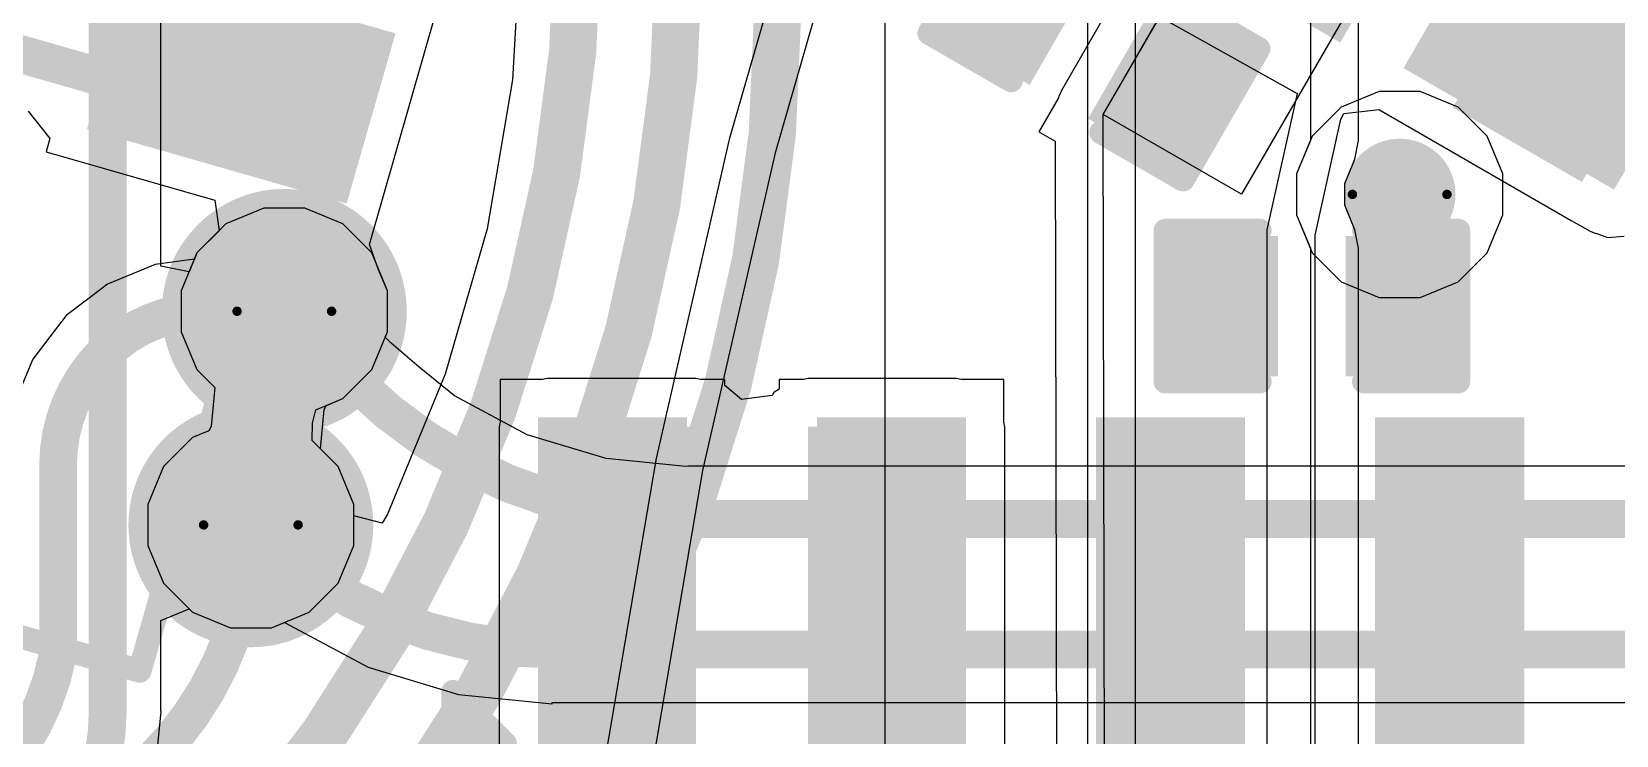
# Model space of a CAD drawing. Header units: inches. Extents: x -30 to 282, y -86 to 78.
# Drawn here: x -24.27 to -15.75, y -40.56 to -36.77 of the extents above; entities that cross this region are included whole.
import ezdxf

# ---------------------------------------------------------------- set-up
doc = ezdxf.new("R2010")
doc.units = ezdxf.units.IN
for name, color, linetype in [('Board Outline', 216, 'Continuous'), ('Bottom Layer', 5, 'Continuous'), ('Bottom Overlay', 54, 'Continuous'), ('Bottom Paste', 16, 'Continuous'), ('Bottom Solder', 6, 'Continuous'), ('Drill Drawing', 1, 'Continuous'), ('GND 01', 76, 'Continuous'), ('GND 02', 16, 'Continuous'), ('PWR', 156, 'Continuous'), ('SIG 01', 90, 'Continuous'), ('Top Layer', 1, 'Continuous'), ('Top Overlay', 2, 'Continuous'), ('Top Paste', 8, 'Continuous'), ('Top Solder', 216, 'Continuous'), ('Via Holes', 16, 'Continuous')]:
    doc.layers.add(name, color=color, linetype=linetype)

# ---------------------------------------------------------------- blocks, each defined once
blk = doc.blocks.new('C___0402_B_14')
at = {"layer": 'Bottom Layer'}
for points in [[(-0.2412999999999987, 0.3174999999999991), (-0.2413000000000013, -0.3175000000000009), (-0.6985000000000011, -0.3174999999999991), (-0.6984999999999988, 0.3175000000000009)], [(0.6985000000000011, 0.3174999999999991), (0.6984999999999988, -0.3175000000000009), (0.2412999999999987, -0.3174999999999991), (0.2413000000000013, 0.3175000000000009)]]:
    blk.add_hatch(color=5, dxfattribs=at).paths.add_polyline_path(points)
at = {"layer": 'Bottom Paste'}
for points in [[(-0.2412999999999987, 0.3174999999999991), (-0.2413000000000013, -0.3175000000000009), (-0.6985000000000011, -0.3174999999999991), (-0.6984999999999988, 0.3175000000000009)], [(0.6985000000000011, 0.3174999999999991), (0.6984999999999988, -0.3175000000000009), (0.2412999999999987, -0.3174999999999991), (0.2413000000000013, 0.3175000000000009)]]:
    blk.add_hatch(color=16, dxfattribs=at).paths.add_polyline_path(points)
at = {"layer": 'Bottom Solder'}
for points in [[(-0.1813001199999985, 0.3774998799999988), (-0.1813001200000015, -0.3774998800000011), (-0.7584998800000015, -0.3774998799999988), (-0.7584998799999985, 0.3774998800000011)], [(0.7584998800000015, 0.3774998799999988), (0.7584998799999985, -0.3774998800000011), (0.1813001199999985, -0.3774998799999988), (0.1813001200000015, 0.3774998800000011)]]:
    blk.add_hatch(color=6, dxfattribs=at).paths.add_polyline_path(points)
at = {"layer": 'Bottom Overlay', "const_width": 0.127}
for points in [[(-0.2794, 0.4064), (-0.7874, 0.40640254)], [(-0.7874, 0.40640254), (-0.7874, -0.40639492)], [(0.7874, 0.40639492), (0.2794, 0.40639492)], [(0.7874, 0.40639492), (0.7874, -0.40640254)], [(-0.2794, -0.40639492), (-0.7874, -0.40639492)], [(0.7874, -0.40640254), (0.2794, -0.4064)]]:
    blk.add_lwpolyline(points, dxfattribs=at)
at = {"layer": 'Bottom Overlay', "const_width": 0.0635}
for points in [[(-0.8191499999999999, 0.40640254, 1), (-0.7556499999999999, 0.40640254, 1)], [(-0.8191499999999999, 0.40640254, 1), (-0.7556499999999999, 0.40640254, 1)], [(-0.31115, 0.4064, 1), (-0.24765, 0.4064, 1)], [(0.24765, 0.40639492, 1), (0.31115, 0.40639492, 1)], [(0.7556499999999999, 0.40639492, 1), (0.8191499999999999, 0.40639492, 1)], [(0.7556499999999999, 0.40639492, 1), (0.8191499999999999, 0.40639492, 1)], [(-0.8191499999999999, -0.40639492, 1), (-0.7556499999999999, -0.40639492, 1)], [(-0.8191499999999999, -0.40639492, 1), (-0.7556499999999999, -0.40639492, 1)], [(-0.31115, -0.40639492, 1), (-0.24765, -0.40639492, 1)], [(0.24765, -0.4064, 1), (0.31115, -0.4064, 1)], [(0.7556499999999999, -0.40640254, 1), (0.8191499999999999, -0.40640254, 1)], [(0.7556499999999999, -0.40640254, 1), (0.8191499999999999, -0.40640254, 1)]]:
    blk.add_lwpolyline(points, format="xyb", close=True, dxfattribs=at)
blk = doc.blocks.new('C___0402_B_15')
at = {"layer": 'Bottom Layer'}
for points in [[(-0.24129746, 0.31749746), (-0.24129746, -0.31750254), (-0.69849746, -0.31750254), (-0.69849746, 0.31749746)], [(0.69849746, 0.31750254), (0.69849746, -0.31749746), (0.24129746, -0.31749746), (0.24129746, 0.31750254)]]:
    blk.add_hatch(color=5, dxfattribs=at).paths.add_polyline_path(points)
at = {"layer": 'Bottom Paste'}
for points in [[(-0.24129746, 0.31749746), (-0.24129746, -0.31750254), (-0.69849746, -0.31750254), (-0.69849746, 0.31749746)], [(0.69849746, 0.31750254), (0.69849746, -0.31749746), (0.24129746, -0.31749746), (0.24129746, 0.31750254)]]:
    blk.add_hatch(color=16, dxfattribs=at).paths.add_polyline_path(points)
at = {"layer": 'Bottom Solder'}
for points in [[(-0.18129758, 0.37749734), (-0.18129758, -0.37750242), (-0.7584973399999999, -0.37750242), (-0.7584973399999999, 0.37749734)], [(0.7584973399999999, 0.37750242), (0.7584973399999999, -0.37749734), (0.18129758, -0.37749734), (0.18129758, 0.37750242)]]:
    blk.add_hatch(color=6, dxfattribs=at).paths.add_polyline_path(points)
at = {"layer": 'Bottom Overlay', "const_width": 0.127}
for points in [[(-0.7874, 0.4064), (-0.27939746, 0.40639746)], [(-0.7874, -0.4064), (-0.7874, 0.4064)], [(0.2794, 0.4064), (0.7874, 0.4064)], [(0.7874, -0.4064), (0.7874, 0.4064)], [(-0.7874, -0.4064), (-0.2794, -0.4064)], [(0.27939746, -0.40639746), (0.7874, -0.4064)]]:
    blk.add_lwpolyline(points, dxfattribs=at)
at = {"layer": 'Bottom Overlay', "const_width": 0.0635}
for points in [[(-0.8191499999999999, 0.4064, 1), (-0.7556499999999999, 0.4064, 1)], [(-0.8191499999999999, 0.4064, 1), (-0.7556499999999999, 0.4064, 1)], [(-0.31114746, 0.40639746, 1), (-0.24764746, 0.40639746, 1)], [(0.24765, 0.4064, 1), (0.31115, 0.4064, 1)], [(0.7556499999999999, 0.4064, 1), (0.8191499999999999, 0.4064, 1)], [(0.7556499999999999, 0.4064, 1), (0.8191499999999999, 0.4064, 1)], [(-0.8191499999999999, -0.4064, 1), (-0.7556499999999999, -0.4064, 1)], [(-0.8191499999999999, -0.4064, 1), (-0.7556499999999999, -0.4064, 1)], [(-0.31115, -0.4064, 1), (-0.24765, -0.4064, 1)], [(0.24764746, -0.40639746, 1), (0.31114746, -0.40639746, 1)], [(0.7556499999999999, -0.4064, 1), (0.8191499999999999, -0.4064, 1)], [(0.7556499999999999, -0.4064, 1), (0.8191499999999999, -0.4064, 1)]]:
    blk.add_lwpolyline(points, format="xyb", close=True, dxfattribs=at)
blk = doc.blocks.new('B6B_ZR_SM4_TF_LF__SN__B_32')
at = {"layer": 'Bottom Layer'}
for points in [[(-4.100055299999999, 3.274948999999999), (-3.400056699999999, 3.274948999999999), (-3.400056699999999, -0.725043), (-4.100055299999999, -0.725043)], [(-2.5999313, 3.274948999999999), (-1.8999327, 3.274948999999999), (-1.8999327, -0.725043), (-2.5999313, -0.725043)], [(-1.1000613, 3.274948999999999), (-0.4000627, 3.274948999999999), (-0.4000627, -0.725043), (-1.1000613, -0.725043)], [(0.4000627, 3.274948999999999), (1.1000613, 3.274948999999999), (1.1000613, -0.725043), (0.4000627, -0.725043)]]:
    blk.add_hatch(color=5, dxfattribs=at).paths.add_polyline_path(points)
at = {"layer": 'Bottom Overlay'}
blk.add_hatch(color=54, dxfattribs=at).paths.add_polyline_path([(-4.59358492, 1.7095724), (-4.59358492, 1.4174724), (-4.40308492, 1.4174724), (-4.40308492, 1.7095724)])
at = {"layer": 'Bottom Paste'}
for points in [[(-4.100055299999999, 3.274948999999999), (-3.400056699999999, 3.274948999999999), (-3.400056699999999, -0.725043), (-4.100055299999999, -0.725043)], [(-2.5999313, 3.274948999999999), (-1.8999327, 3.274948999999999), (-1.8999327, -0.725043), (-2.5999313, -0.725043)], [(-1.1000613, 3.274948999999999), (-0.4000627, 3.274948999999999), (-0.4000627, -0.725043), (-1.1000613, -0.725043)], [(0.4000627, 3.274948999999999), (1.1000613, 3.274948999999999), (1.1000613, -0.725043), (0.4000627, -0.725043)]]:
    blk.add_hatch(color=16, dxfattribs=at).paths.add_polyline_path(points)
at = {"layer": 'Bottom Solder'}
for points in [[(-4.1508553, 3.325749), (-3.3492567, 3.325749), (-3.3492567, -0.775843), (-4.1508553, -0.775843)], [(-2.6507313, 3.325749), (-1.8491327, 3.325749), (-1.8491327, -0.775843), (-2.6507313, -0.775843)], [(-1.1508613, 3.325749), (-0.3492627, 3.325749), (-0.3492627, -0.775843), (-1.1508613, -0.775843)], [(0.3492627, 3.325749), (1.1508613, 3.325749), (1.1508613, -0.775843), (0.3492627, -0.775843)]]:
    blk.add_hatch(color=6, dxfattribs=at).paths.add_polyline_path(points)
at = {"layer": 'Bottom Overlay', "const_width": 0.127}
for points in [[(-4.60629, 1.290447), (-4.60629, 1.849247)], [(-4.60629, 1.849247), (-4.32689, 1.569847)], [(-4.60629, 1.290447), (-4.32689, 1.569847)]]:
    blk.add_lwpolyline(points, dxfattribs=at)
at = {"layer": 'Bottom Overlay', "const_width": 0.0635}
for points in [[(-4.63804, 1.849247, 1), (-4.57454, 1.849247, 1)], [(-4.63804, 1.849247, 1), (-4.57454, 1.849247, 1)], [(-4.358639999999999, 1.569847, 1), (-4.29514, 1.569847, 1)], [(-4.358639999999999, 1.569847, 1), (-4.29514, 1.569847, 1)]]:
    blk.add_lwpolyline(points, format="xyb", close=True, dxfattribs=at)
blk = doc.blocks.new('B6B_ZR_SM4_TF_LF__SN__B_35')
at = {"layer": 'Bottom Layer'}
blk.add_hatch(color=5, dxfattribs=at).paths.add_polyline_path([(-2.5999313, 3.274948999999999), (-1.8999327, 3.274948999999999), (-1.8999327, -0.725043), (-2.5999313, -0.725043)])
at = {"layer": 'Bottom Paste'}
blk.add_hatch(color=16, dxfattribs=at).paths.add_polyline_path([(-2.5999313, 3.274948999999999), (-1.8999327, 3.274948999999999), (-1.8999327, -0.725043), (-2.5999313, -0.725043)])
at = {"layer": 'Bottom Solder'}
for points in [[(-2.6507313, 3.325749), (-1.8491327, 3.325749), (-1.8491327, -0.775843), (-2.6507313, -0.775843)], [(-1.1508613, 3.325749), (-0.3492627, 3.325749), (-0.3492627, -0.775843), (-1.1508613, -0.775843)]]:
    blk.add_hatch(color=6, dxfattribs=at).paths.add_polyline_path(points)
blk = doc.blocks.new('0533980367_109')
at = {"layer": 'Top Layer'}
for points in [[(-4.84999284, 2.87499298), (-2.74999196, 2.87499298), (-2.74999196, -0.1250061), (-4.84999284, -0.1250061)], [(2.7499945, 2.87499552), (4.849995379999999, 2.87499552), (4.849995379999999, -0.12500356), (2.7499945, -0.12500356)], [(-1.64999797, -0.7250010899999999), (-0.8499970299999999, -0.7250010899999999), (-0.8499970299999999, -2.02500103), (-1.64999797, -2.02500103)], [(-0.4000004699999999, -0.7250010899999999), (0.4000004699999999, -0.7250010899999999), (0.4000004699999999, -2.02500103), (-0.4000004699999999, -2.02500103)], [(0.84999957, -0.7249985499999999), (1.65000051, -0.7249985499999999), (1.65000051, -2.02499849), (0.84999957, -2.02499849)]]:
    blk.add_hatch(color=1, dxfattribs=at).paths.add_polyline_path(points)
at = {"layer": 'Top Paste'}
for points in [[(-4.84999284, 2.87499298), (-2.74999196, 2.87499298), (-2.74999196, -0.1250061), (-4.84999284, -0.1250061)], [(2.7499945, 2.87499552), (4.849995379999999, 2.87499552), (4.849995379999999, -0.12500356), (2.7499945, -0.12500356)], [(-1.64999797, -0.7250010899999999), (-0.8499970299999999, -0.7250010899999999), (-0.8499970299999999, -2.02500103), (-1.64999797, -2.02500103)], [(-0.4000004699999999, -0.7250010899999999), (0.4000004699999999, -0.7250010899999999), (0.4000004699999999, -2.02500103), (-0.4000004699999999, -2.02500103)], [(0.84999957, -0.7249985499999999), (1.65000051, -0.7249985499999999), (1.65000051, -2.02499849), (0.84999957, -2.02499849)]]:
    blk.add_hatch(color=8, dxfattribs=at).paths.add_polyline_path(points)
at = {"layer": 'Top Solder'}
for points in [[(-4.92619284, 2.95119298), (-2.67379196, 2.95119298), (-2.67379196, -0.2012061), (-4.92619284, -0.2012061)], [(2.6737945, 2.95119552), (4.926195379999999, 2.95119552), (4.926195379999999, -0.20120356), (2.6737945, -0.20120356)], [(-1.72619797, -0.64880109), (-0.77379703, -0.64880109), (-0.77379703, -2.10120103), (-1.72619797, -2.10120103)], [(-0.4762004699999999, -0.64880109), (0.4762004699999999, -0.64880109), (0.4762004699999999, -2.10120103), (-0.4762004699999999, -2.10120103)], [(0.77379957, -0.64879855), (1.72620051, -0.64879855), (1.72620051, -2.10119849), (0.77379957, -2.10119849)]]:
    blk.add_hatch(color=216, dxfattribs=at).paths.add_polyline_path(points)
at = {"layer": 'Top Overlay'}
for points, const_width in [([(-2.42999768, 2.4750014), (2.43000276, 2.4750014)], 0.127), ([(-4.450003799999999, -0.44499784), (-4.45000126, -1.72500036)], 0.127), ([(4.44999872, -0.44500038), (4.450003799999999, -1.72500036)], 0.127), ([(-4.45000126, -1.72500036), (-1.97000114, -1.72499782)], 0.127), ([(1.97000622, -1.72499782), (4.450003799999999, -1.72500036)], 0.127), ([(1.25880622, -2.27880418), (1.10640368, -2.43120164)], 0.254), ([(1.25880622, -2.27880418), (1.41120368, -2.43119402)], 0.254), ([(1.10640368, -2.43120164), (1.41120368, -2.43119402)], 0.254)]:
    blk.add_lwpolyline(points, dxfattribs=dict(at, const_width=const_width))
for points, const_width in [([(-2.46174768, 2.4750014, 1), (-2.39824768, 2.4750014, 1)], 0.0635), ([(2.39825276, 2.4750014, 1), (2.46175276, 2.4750014, 1)], 0.0635), ([(-4.4817538, -0.44499784, 1), (-4.4182538, -0.44499784, 1)], 0.0635), ([(4.41824872, -0.44500038, 1), (4.48174872, -0.44500038, 1)], 0.0635), ([(-4.481751259999999, -1.72500036, 1), (-4.418251259999999, -1.72500036, 1)], 0.0635), ([(-4.481751259999999, -1.72500036, 1), (-4.418251259999999, -1.72500036, 1)], 0.0635), ([(-2.00175114, -1.72499782, 1), (-1.93825114, -1.72499782, 1)], 0.0635), ([(1.93825622, -1.72499782, 1), (2.00175622, -1.72499782, 1)], 0.0635), ([(4.4182538, -1.72500036, 1), (4.4817538, -1.72500036, 1)], 0.0635), ([(4.4182538, -1.72500036, 1), (4.4817538, -1.72500036, 1)], 0.0635), ([(1.19530622, -2.27880418, 1), (1.32230622, -2.27880418, 1)], 0.127), ([(1.19530622, -2.27880418, 1), (1.32230622, -2.27880418, 1)], 0.127), ([(1.04290368, -2.43120164, 1), (1.16990368, -2.43120164, 1)], 0.127), ([(1.04290368, -2.43120164, 1), (1.16990368, -2.43120164, 1)], 0.127), ([(1.34770368, -2.43119402, 1), (1.47470368, -2.43119402, 1)], 0.127), ([(1.34770368, -2.43119402, 1), (1.47470368, -2.43119402, 1)], 0.127)]:
    blk.add_lwpolyline(points, format="xyb", close=True, dxfattribs=dict(at, const_width=const_width))

msp = doc.modelspace()

# ---------------------------------------------------------------- hatches: boundary and pattern name
at = {"layer": 'Bottom Layer'}
for points in [[(-13.59941654, -33.86862924), (-14.73134722, -33.2151101), (-16.89732206, -36.96668756), (-15.76539138, -37.6202067)], [(-21.49918738, -43.79209428), (-20.70040818, -43.79209428), (-20.70040818, -38.89547212), (-21.49918738, -38.89547212)], [(-19.29906478, -38.89547212), (-20.09784398, -38.89547212), (-20.09784398, -43.79209428), (-19.29906478, -43.79209428)]]:
    msp.add_hatch(color=5, dxfattribs=at).paths.add_polyline_path(points)
h = msp.add_hatch(color=5, dxfattribs=at)
edge = h.paths.add_edge_path()
edge.add_arc((-16.91769794, -37.64600548), 0.2999994, 0, 360)
h = msp.add_hatch(color=5, dxfattribs=at)
edge = h.paths.add_edge_path()
edge.add_arc((-22.91255514, -38.2745742), 0.2999994, 0, 360)
h = msp.add_hatch(color=5, dxfattribs=at)
edge = h.paths.add_edge_path()
edge.add_arc((-23.09252938, -39.42386324), 0.2999994, 0, 360)
at = {"layer": 'GND 01'}
h = msp.add_hatch(color=76, dxfattribs=at)
edge = h.paths.add_edge_path()
edge.add_arc((-22.91255514, -38.2745742), 0.6579997, 0, 360)
h = msp.add_hatch(color=76, dxfattribs=at)
edge = h.paths.add_edge_path()
edge.add_arc((-23.09252938, -39.42386324), 0.6579997, 0, 360)
at = {"layer": 'GND 02'}
h = msp.add_hatch(color=16, dxfattribs=at)
edge = h.paths.add_edge_path()
edge.add_arc((-22.91255514, -38.2745742), 0.6579997, 0, 360)
h = msp.add_hatch(color=16, dxfattribs=at)
edge = h.paths.add_edge_path()
edge.add_arc((-23.09252938, -39.42386324), 0.6579997, 0, 360)
at = {"layer": 'PWR'}
h = msp.add_hatch(color=156, dxfattribs=at)
edge = h.paths.add_edge_path()
edge.add_arc((-16.91769794, -37.64600548), 0.2999994, 0, 360)
h = msp.add_hatch(color=156, dxfattribs=at)
edge = h.paths.add_edge_path()
edge.add_arc((-22.91255514, -38.2745742), 0.2999994, 0, 360)
h = msp.add_hatch(color=156, dxfattribs=at)
edge = h.paths.add_edge_path()
edge.add_arc((-23.09252938, -39.42386324), 0.2999994, 0, 360)
at = {"layer": 'SIG 01'}
h = msp.add_hatch(color=90, dxfattribs=at)
edge = h.paths.add_edge_path()
edge.add_arc((-16.91769794, -37.64600548), 0.2999994, 0, 360)
h = msp.add_hatch(color=90, dxfattribs=at)
edge = h.paths.add_edge_path()
edge.add_arc((-22.91255514, -38.2745742), 0.2999994, 0, 360)
h = msp.add_hatch(color=90, dxfattribs=at)
edge = h.paths.add_edge_path()
edge.add_arc((-23.09252938, -39.42386324), 0.2999994, 0, 360)
at = {"layer": 'Top Layer'}
h = msp.add_hatch(color=1, dxfattribs=at)
edge = h.paths.add_edge_path()
edge.add_arc((-16.91769794, -37.64600548), 0.2999994, 0, 360)
h = msp.add_hatch(color=1, dxfattribs=at)
edge = h.paths.add_edge_path()
edge.add_arc((-22.91255514, -38.2745742), 0.2999994, 0, 360)
h = msp.add_hatch(color=1, dxfattribs=at)
edge = h.paths.add_edge_path()
edge.add_arc((-23.09252938, -39.42386324), 0.2999994, 0, 360)
at = {"layer": 'Via Holes'}
h = msp.add_hatch(color=7, dxfattribs=at)
edge = h.paths.add_edge_path()
edge.add_arc((-16.91769794, -37.64600548), 0.1499997, 0, 360)
h = msp.add_hatch(color=7, dxfattribs=at)
edge = h.paths.add_edge_path()
edge.add_arc((-22.91255514, -38.2745742), 0.1499997, 0, 360)
h = msp.add_hatch(color=7, dxfattribs=at)
edge = h.paths.add_edge_path()
edge.add_arc((-23.09252938, -39.42386324), 0.1499997, 0, 360)

# ---------------------------------------------------------------- linework, layer by layer
at = {"layer": 'Board Outline', "const_width": 0.254}
msp.add_lwpolyline([(37.49466466, -16.44645174, -2.5025245443781), (-17.29285086, -16.44645174)], format="xyb", dxfattribs=at)
at = {"layer": 'Bottom Layer'}
for p, q in [((-23.57700136, -38.03277636), (-23.57700136, -32.53787243999999)), ((-16.33715808, -32.9188826), (-18.7358528, -37.08666954)), ((-18.51139554, -37.2158514), (-16.11270082, -33.04806446)), ((-15.17546368, -33.15617448), (-17.7673381, -37.64543144)), ((-18.5108977, -37.21613588), (-18.20726356, -36.69022888)), ((-18.20726356, -36.69022888), (-17.46943928, -37.10343354)), ((-18.7519691, -37.12568394), (-18.85786932, -37.3091075)), ((-18.75036382, -37.11752292), (-18.7519691, -37.12568394)), ((-18.74206056, -37.10504136), (-18.75036382, -37.11752292)), ((-18.7358528, -37.08666954), (-18.74206056, -37.10504136)), ((-17.46943928, -37.10343354), (-17.63113314, -37.83639625999999)), ((-17.7673381, -37.64543144), (-18.51139554, -37.2158514)), ((-18.4978167, -43.56460934), (-18.5108977, -37.21613588)), ((-17.23445118, -37.24039796), (-17.21724268, -37.21059106)), ((-17.21724268, -37.21059106), (-17.02888644, -37.18915092)), ((-17.02888644, -37.18915092), (-17.0268138, -37.19096956)), ((-17.0268138, -37.19096956), (-15.9967295, -37.7856877)), ((-17.37215728, -37.86462074), (-17.23445118, -37.24039796)), ((-18.85786932, -37.3091075), (-18.76957892, -37.36008276)), ((-18.76957892, -37.36008276), (-18.75679256, -43.56514274)), ((-23.02275304, -37.7205748), (-23.2263696, -37.8049155)), ((-22.80235724, -37.7205748), (-23.02275304, -37.7205748)), ((-22.59874068, -37.8049155), (-22.80235724, -37.7205748)), ((-23.2263696, -37.8049155), (-23.38221384, -37.96075974)), ((-22.44289644, -37.96075974), (-22.59874068, -37.8049155)), ((-15.9967295, -37.7856877), (-15.89489328, -37.84448869999999)), ((-17.63113314, -37.83639625999999), (-17.63113314, -43.41735792)), ((-17.37215728, -43.37715734), (-17.37215728, -37.86462074)), ((-15.89489328, -37.84448869999999), (-15.8948882, -37.84449378)), ((-15.8948882, -37.84449378), (-15.8640272, -37.85655369999999)), ((-15.8640272, -37.85655369999999), (-15.86326012, -37.85522273999999)), ((-15.86326012, -37.85522273999999), (-15.79919624, -37.87697022)), ((-15.79919624, -37.87697022), (-15.71115222, -37.87119934)), ((-23.38221384, -37.96075974), (-23.42460136, -38.06309126)), ((-22.35855574, -38.1643763), (-22.44289644, -37.96075974)), ((-23.42460136, -38.06309126), (-23.57700136, -38.03277636)), ((-22.35855574, -38.3847721), (-22.35855574, -38.1643763)), ((-22.44289644, -38.58838866), (-22.35855574, -38.3847721)), ((-22.59874068, -38.7442329), (-22.44289644, -38.58838866)), ((-21.52420384, -38.64147212), (-21.75318738, -38.64147212)), ((-21.75318738, -38.64147212), (-21.75318738, -38.87045566)), ((-21.49918738, -38.63649626), (-21.52420384, -38.64147212)), ((-20.70040818, -38.63649626), (-21.49918738, -38.63649626)), ((-20.67539172, -38.64147212), (-20.70040818, -38.63649626)), ((-20.54518878, -38.64147212), (-20.67539172, -38.64147212)), ((-20.54518878, -38.6731002), (-20.54518878, -38.64147212)), ((-20.12286044, -38.64147212), (-20.25306338, -38.64147212)), ((-20.25306338, -38.64147212), (-20.25306338, -38.69370214)), ((-20.09784398, -38.63649626), (-20.12286044, -38.64147212)), ((-19.29906478, -38.63649626), (-20.09784398, -38.63649626)), ((-19.27404832, -38.64147212), (-19.29906478, -38.63649626)), ((-19.04506478, -38.64147212), (-19.27404832, -38.64147212)), ((-19.04506478, -38.87045566), (-19.04506478, -38.64147212)), ((-22.74306348, -38.80401434), (-22.59874068, -38.7442329)), ((-20.4553439, -38.74904112), (-20.54518878, -38.6731002)), ((-20.29130308, -38.72781433999999), (-20.4553439, -38.74904112)), ((-20.28096782, -38.71234827999999), (-20.29130308, -38.72781433999999)), ((-20.25306338, -38.69370214), (-20.28096782, -38.71234827999999)), ((-22.76046502, -38.87732382), (-22.74306348, -38.80401434)), ((-22.76354604, -38.96937342), (-22.76046502, -38.87732382)), ((-21.75318738, -38.87045566), (-21.75816324, -38.89547212)), ((-21.75816324, -38.89547212), (-21.75816324, -43.79209428)), ((-19.04008892, -38.89547212), (-19.04506478, -38.87045566)), ((-19.04008892, -43.79209428), (-19.04008892, -38.89547212)), ((-22.62287068, -39.11004878), (-22.76354604, -38.96937342)), ((-22.53852998, -39.31366534), (-22.62287068, -39.11004878)), ((-22.53852998, -39.53406114), (-22.53852998, -39.31366534)), ((-22.62287068, -39.73767769999999), (-22.53852998, -39.53406114)), ((-22.77871492, -39.89352194), (-22.62287068, -39.73767769999999)), ((-23.57700136, -39.93839104), (-23.42460136, -39.87526442)), ((-23.57700136, -40.42579418), (-23.57700136, -39.93839104)), ((-23.42460136, -39.87526442), (-23.40634384, -39.89352194)), ((-23.40634384, -39.89352194), (-23.20272728, -39.97786264)), ((-22.98233148, -39.97786264), (-22.77871492, -39.89352194)), ((-23.20272728, -39.97786264), (-22.98233148, -39.97786264)), ((-23.60396346, -40.71836408), (-23.5752894, -40.42723182)), ((-23.57528686, -40.42723182), (-23.57700136, -40.42579418)), ((-23.5752894, -40.42723182), (-23.57528686, -40.42723182))]:
    msp.add_line(p, q, dxfattribs=at)
at = {"layer": 'Bottom Layer', "const_width": 0.2032}
for points in [[(-23.86187506, -40.42579672), (-23.86187506, -32.3910706)], [(-23.8618776, -40.42723182), (-23.86187506, -40.42579672)]]:
    msp.add_lwpolyline(points, dxfattribs=at)
msp.add_lwpolyline([(-23.86187506, -40.42723182, -0.1988251030855583), (-24.21473948, -41.2795212)], format="xyb", dxfattribs=at)
at = {"layer": 'Bottom Layer', "const_width": 0.1016}
for points in [[(-23.9126776, -40.42723182, 1), (-23.8110776, -40.42723182, 1)], [(-23.91267506, -40.42579672, 1), (-23.81107506, -40.42579672, 1)], [(-23.91267506, -40.42579672, 1), (-23.81107506, -40.42579672, 1)], [(-23.91267506, -40.42723182, 1), (-23.81107506, -40.42723182, 1)]]:
    msp.add_lwpolyline(points, format="xyb", close=True, dxfattribs=at)
at = {"layer": 'Drill Drawing'}
for points, const_width in [([(-16.66369794, -37.64600548, 1), (-17.17169794, -37.64600548, 1)], 0.0508), ([(-17.18439794, -37.64600548, 1), (-17.15899794, -37.64600548, 1)], 0.0254), ([(-16.67639794, -37.64600548, 1), (-16.65099794, -37.64600548, 1)], 0.0254), ([(-22.65855514, -38.2745742, 1), (-23.16655514, -38.2745742, 1)], 0.0508), ([(-23.17925514, -38.2745742, 1), (-23.15385514, -38.2745742, 1)], 0.0254), ([(-22.67125514, -38.2745742, 1), (-22.64585514, -38.2745742, 1)], 0.0254), ([(-22.83852938, -39.42386324, 1), (-23.34652938, -39.42386324, 1)], 0.0508), ([(-23.35922938, -39.42386324, 1), (-23.33382938, -39.42386324, 1)], 0.0254), ([(-22.85122938, -39.42386324, 1), (-22.82582938, -39.42386324, 1)], 0.0254)]:
    msp.add_lwpolyline(points, format="xyb", close=True, dxfattribs=dict(at, const_width=const_width))
at = {"layer": 'PWR'}
for p, q in [((-20.03343466, -35.65294622), (-20.52051268, -37.34362356)), ((-20.27165872, -37.4153176), (-19.7845807, -35.72464025999999)), ((-17.02789584, -37.09200608), (-17.2315124, -37.17634678)), ((-16.80750004, -37.09200608), (-17.02789584, -37.09200608)), ((-16.60388348, -37.17634678), (-16.80750004, -37.09200608)), ((-17.2315124, -37.17634678), (-17.38735664, -37.33219102)), ((-16.44803924, -37.33219102), (-16.60388348, -37.17634678)), ((-20.52414234, -37.35769008), (-20.91565286, -39.07302066)), ((-20.52113244, -37.35096162), (-20.52414234, -37.35769008)), ((-20.52051268, -37.34362356), (-20.52113244, -37.35096162)), ((-17.38735664, -37.33219102), (-17.47169734, -37.53580758)), ((-16.36369854, -37.53580758), (-16.44803924, -37.33219102)), ((-20.66316924, -39.13064817999999), (-20.27165872, -37.4153176)), ((-17.47169734, -37.53580758), (-17.47169734, -37.75620338)), ((-16.36369854, -37.75620338), (-16.36369854, -37.53580758)), ((-23.02275304, -37.7205748), (-23.2263696, -37.8049155)), ((-22.80235724, -37.7205748), (-23.02275304, -37.7205748)), ((-22.59874068, -37.8049155), (-22.80235724, -37.7205748)), ((-23.2263696, -37.8049155), (-23.38221384, -37.96075974)), ((-22.44289644, -37.96075974), (-22.59874068, -37.8049155)), ((-17.47169734, -37.75620338), (-17.38735664, -37.95981994)), ((-16.44803924, -37.95981994), (-16.36369854, -37.75620338)), ((-23.38221384, -37.96075974), (-23.46655454, -38.1643763)), ((-22.35855574, -38.1643763), (-22.44289644, -37.96075974)), ((-17.38735664, -37.95981994), (-17.2315124, -38.11566418)), ((-16.60388348, -38.11566418), (-16.44803924, -37.95981994)), ((-17.2315124, -38.11566418), (-17.02789584, -38.20000487999999)), ((-16.80750004, -38.20000487999999), (-16.60388348, -38.11566418)), ((-23.46655454, -38.1643763), (-23.46655454, -38.3847721)), ((-22.35855574, -38.3847721), (-22.35855574, -38.1643763)), ((-17.02789584, -38.20000487999999), (-16.80750004, -38.20000487999999)), ((-23.46655454, -38.3847721), (-23.38221384, -38.58838866)), ((-22.44289644, -38.58838866), (-22.35855574, -38.3847721)), ((-23.38221384, -38.58838866), (-23.28613326, -38.68446924)), ((-22.59874068, -38.7442329), (-22.44289644, -38.58838866)), ((-23.28613326, -38.68446924), (-23.30642532, -38.89526638)), ((-22.68674152, -38.78068443999999), (-22.59874068, -38.7442329)), ((-22.71895126, -39.0139682), (-22.6986592, -38.80317106)), ((-22.6986592, -38.80317106), (-22.68674152, -38.78068443999999)), ((-23.318343, -38.917753), (-23.40634384, -38.95420454)), ((-23.30642532, -38.89526638), (-23.318343, -38.917753)), ((-23.40634384, -38.95420454), (-23.56218808, -39.11004878)), ((-22.62287068, -39.11004878), (-22.71895126, -39.0139682)), ((-20.91848496, -39.08726752), (-21.2132037, -40.82184875999999)), ((-20.9158586, -39.0803892), (-20.91848496, -39.08726752)), ((-20.91565286, -39.07302066), (-20.9158586, -39.0803892)), ((-23.56218808, -39.11004878), (-23.64652878, -39.31366534)), ((-22.53852998, -39.31366534), (-22.62287068, -39.11004878)), ((-20.95788798, -40.86522942), (-20.66316924, -39.13064817999999)), ((-23.64652878, -39.31366534), (-23.64652878, -39.53406114)), ((-22.53852998, -39.53406114), (-22.53852998, -39.31366534)), ((-23.64652878, -39.53406114), (-23.56218808, -39.73767769999999)), ((-22.62287068, -39.73767769999999), (-22.53852998, -39.53406114)), ((-23.56218808, -39.73767769999999), (-23.40634384, -39.89352194)), ((-22.77871492, -39.89352194), (-22.62287068, -39.73767769999999)), ((-23.40634384, -39.89352194), (-23.20272728, -39.97786264)), ((-22.98233148, -39.97786264), (-22.77871492, -39.89352194)), ((-23.20272728, -39.97786264), (-22.98233148, -39.97786264))]:
    msp.add_line(p, q, dxfattribs=at)
at = {"layer": 'SIG 01'}
for p, q in [((-23.02275304, -37.7205748), (-23.2263696, -37.8049155)), ((-22.80235724, -37.7205748), (-23.02275304, -37.7205748)), ((-22.59874068, -37.8049155), (-22.80235724, -37.7205748)), ((-23.2263696, -37.8049155), (-23.38221384, -37.96075974)), ((-22.44289644, -37.96075974), (-22.59874068, -37.8049155)), ((-23.38221384, -37.96075974), (-23.46655454, -38.1643763)), ((-22.35855574, -38.1643763), (-22.44289644, -37.96075974)), ((-23.46655454, -38.1643763), (-23.46655454, -38.3847721)), ((-22.35855574, -38.3847721), (-22.35855574, -38.1643763)), ((-23.46655454, -38.3847721), (-23.38221384, -38.58838866)), ((-22.37054454, -38.41371286), (-22.35855574, -38.3847721)), ((-22.3375982, -38.4466592), (-22.37054454, -38.41371286)), ((-22.3375855, -38.44666682), (-22.3375982, -38.4466592)), ((-22.18739022, -38.57462948), (-22.3375855, -38.44666682)), ((-21.99788336, -38.73015622), (-22.18739022, -38.57462948)), ((-23.38221384, -38.58838866), (-23.28613326, -38.68446924)), ((-23.28613326, -38.68446924), (-23.30642532, -38.89526638)), ((-21.60736852, -38.93888834), (-21.99788336, -38.73015622)), ((-23.318343, -38.917753), (-23.40634384, -38.95420454)), ((-23.30642532, -38.89526638), (-23.318343, -38.917753)), ((-23.40634384, -38.95420454), (-23.56218808, -39.11004878)), ((-21.1836381, -39.06742757999999), (-21.60736852, -38.93888834)), ((-20.75524678, -39.10961952), (-21.1836381, -39.06742757999999)), ((-23.56218808, -39.11004878), (-23.64652878, -39.31366534)), ((-20.7429735, -39.10717858), (-20.75524678, -39.10961952)), ((-11.33069108, -39.10717858), (-20.7429735, -39.10717858)), ((-23.64652878, -39.31366534), (-23.64652878, -39.53406114)), ((-23.64652878, -39.53406114), (-23.56218808, -39.73767769999999)), ((-23.56218808, -39.73767769999999), (-23.40634384, -39.89352194)), ((-23.40634384, -39.89352194), (-23.20272728, -39.97786264)), ((-23.20272728, -39.97786264), (-22.98233148, -39.97786264)), ((-22.98233148, -39.97786264), (-22.91119116, -39.9483961)), ((-22.91119116, -39.9483961), (-22.90759198, -39.95134758)), ((-22.90759198, -39.95134758), (-22.46116666, -40.18996534)), ((-22.46116666, -40.18996534), (-21.97676834, -40.33690688)), ((-21.97676834, -40.33690688), (-21.47301014, -40.38652324)), ((-21.47301014, -40.38652324), (-21.47301014, -40.37956364)), ((-21.47301014, -40.37956364), (-10.84904358, -40.37956364))]:
    msp.add_line(p, q, dxfattribs=at)
at = {"layer": 'SIG 01', "const_width": 0.2032}
for points in [[(-17.3720125, -72.71990028, -0.2531606442147388), (-27.92154436, -37.30294038)], [(-20.7429735, -39.39205228, -0.198912367379658), (-22.53902528, -38.64810405999999)], [(-21.47301014, -40.09468993999999, -0.1989123460959638), (-23.09252938, -39.42386324)]]:
    msp.add_lwpolyline(points, format="xyb", dxfattribs=at)
for points in [[(-22.91255514, -38.2745742), (-22.53902528, -38.64810405999999)], [(-20.7429735, -39.39205228), (-10.84904358, -39.39205228)], [(-21.47301014, -40.09468993999999), (-10.84904358, -40.09468993999999)]]:
    msp.add_lwpolyline(points, dxfattribs=at)
at = {"layer": 'SIG 01', "const_width": 0.1016}
for points in [[(-22.96335514, -38.2745742, 1), (-22.86175514, -38.2745742, 1)], [(-22.58982528, -38.64810405999999, 1), (-22.48822528, -38.64810405999999, 1)], [(-22.58982528, -38.64810405999999, 1), (-22.48822528, -38.64810405999999, 1)], [(-23.14332938, -39.42386324, 1), (-23.04172938, -39.42386324, 1)], [(-20.7937735, -39.39205228, 1), (-20.6921735, -39.39205228, 1)], [(-20.7937735, -39.39205228, 1), (-20.6921735, -39.39205228, 1)], [(-21.52381014, -40.09468993999999, 1), (-21.42221014, -40.09468993999999, 1)], [(-21.52381014, -40.09468993999999, 1), (-21.42221014, -40.09468993999999, 1)]]:
    msp.add_lwpolyline(points, format="xyb", close=True, dxfattribs=at)
at = {"layer": 'Top Layer'}
for p, q in [((-19.68353188, -41.80442236), (-19.68353188, -30.4439193)), ((-18.59630774, -31.04775858), (-18.59630774, -42.07815054)), ((-18.33733188, -42.07815054), (-18.33733188, -31.04775858)), ((-17.39753188, -32.05082236), (-17.39753188, -37.35675535999999)), ((-17.13855602, -37.35675535999999), (-17.13855602, -32.30979822)), ((-21.64853176, -36.36786478), (-21.68568434, -37.02942556)), ((-22.4555431, -37.91485686), (-22.09501042, -36.65753146)), ((-21.68568434, -37.02942556), (-21.82198074, -37.83161344)), ((-24.2896009, -37.19873942), (-24.17283202, -37.3444262)), ((-24.17283202, -37.3444262), (-24.19350254, -37.41650886)), ((-17.39753188, -37.35675535999999), (-17.47169734, -37.53580758)), ((-17.15826896, -37.45586108), (-17.13855602, -37.35675535999999)), ((-24.19350254, -37.41650886), (-23.2853103, -37.67692744)), ((-17.21272148, -37.58732131999999), (-17.15826896, -37.45586108)), ((-17.47169734, -37.53580758), (-17.47169734, -37.75620338)), ((-17.21272148, -37.70468964), (-17.21272148, -37.58732131999999)), ((-23.2853103, -37.67692744), (-23.2632504, -37.8417963)), ((-17.15826896, -37.83614988), (-17.21272148, -37.70468964)), ((-17.47169734, -37.75620338), (-17.39753188, -37.9352556)), ((-23.2632504, -37.8417963), (-23.38221384, -37.96075974)), ((-21.82198074, -37.83161344), (-22.0472381, -38.61349656)), ((-17.13855602, -37.9352556), (-17.15826896, -37.83614988)), ((-23.38221384, -37.96075974), (-23.3962067, -37.9945392)), ((-22.4055686, -38.05087639999999), (-22.4555431, -37.91485686)), ((-17.39753188, -37.9352556), (-17.39753188, -42.94742236)), ((-17.13855602, -42.94742236), (-17.13855602, -37.9352556)), ((-23.60758296, -38.02236744), (-23.86362766, -38.1284226)), ((-23.3962067, -37.9945392), (-23.60758296, -38.02236744)), ((-22.35855574, -38.1643763), (-22.4055686, -38.05087639999999)), ((-23.86362766, -38.1284226), (-23.96911132, -38.20936477999999)), ((-23.96911132, -38.20936477999999), (-24.0848261, -38.29779996)), ((-22.35855574, -38.3847721), (-22.35855574, -38.1643763)), ((-24.08484388, -38.29781266), (-24.17216654, -38.41161735999999)), ((-24.0848261, -38.29779996), (-24.08484642, -38.29781266)), ((-24.08484642, -38.29781266), (-24.08484388, -38.29781266)), ((-22.44289644, -38.58838866), (-22.35855574, -38.3847721)), ((-24.17216654, -38.41161735999999), (-24.2649756, -38.53257215999999)), ((-24.2649756, -38.53257215999999), (-24.37876506, -38.80728078)), ((-22.59874068, -38.7442329), (-22.44289644, -38.58838866)), ((-22.0472381, -38.61349656), (-22.35862178, -39.36524257999999)), ((-22.74306348, -38.80401434), (-22.59874068, -38.7442329)), ((-22.76046502, -38.87732382), (-22.74306348, -38.80401434)), ((-22.76354604, -38.96937342), (-22.76046502, -38.87732382)), ((-22.62287068, -39.11004878), (-22.76354604, -38.96937342)), ((-22.53852998, -39.31366534), (-22.62287068, -39.11004878)), ((-22.53852998, -39.37570229999999), (-22.53852998, -39.31366534)), ((-22.38612998, -39.41501388), (-22.53852998, -39.37570229999999)), ((-22.35862178, -39.36524257999999), (-22.38612998, -39.41501388))]:
    msp.add_line(p, q, dxfattribs=at)
for points, const_width in [([(-27.17709322, -36.0760899), (-24.16796284, -36.9372388)], 0.2032), ([(-24.16796284, -36.9372388), (-23.94511594, -37.00101312)], 0.2032), ([(-23.94511594, -37.00101312), (-23.72271608, -37.06478489999999)], 0.2032), ([(-23.72271608, -37.06478489999999), (-23.14425648, -37.03702016)], 0.2032), ([(-23.19575498, -37.2286022), (-22.98820142, -37.28805598)], 0.2032), ([(-23.33281338, -38.2745742), (-22.91255514, -38.2745742)], 0.20299934), ([(-23.88033324, -38.50181022), (-23.87895656, -38.50042845999999)], 0.20299934), ([(-24.12853442, -39.10208334), (-24.12853188, -39.10309933999999)], 0.20299934), ([(-24.12853188, -40.09379332), (-24.12853188, -39.10309933999999)], 0.20299934), ([(-24.13211582, -40.13177648), (-24.13210566, -40.13177648)], 0.20299934)]:
    msp.add_lwpolyline(points, dxfattribs=dict(at, const_width=const_width))
for points, const_width in [([(-21.33397562, -36.21703196, -0.1989560916006298), (-23.54973954, -41.56506292)], 0.254), ([(-20.78944026, -36.30913235999999, -0.1989584864177344), (-23.13829002, -41.97833108)], 0.254), ([(-20.25960896, -36.63241594, -0.1989584470410538), (-22.55877632, -42.18169872)], 0.254), ([(-23.87895656, -38.50042845999999, -0.1986159863239819), (-23.33281338, -38.2745742)], 0.20299934), ([(-24.12853442, -39.10208334, -0.1985861848981862), (-23.88033324, -38.50181022)], 0.20299934), ([(-23.09252938, -39.42386324, -0.198912367379658), (-23.6147356, -40.68458462)], 0.20299934), ([(-24.12852934, -40.09379332, -0.0470892573542801), (-24.13211328, -40.13177648)], 0.20299934), ([(-24.13210312, -40.13177648, -0.1164151075994242), (-24.39444956, -40.70286246)], 0.20299934)]:
    msp.add_lwpolyline(points, format="xyb", dxfattribs=dict(at, const_width=const_width))
for points, const_width in [([(-24.21876284, -36.9372388, 1), (-24.11716284, -36.9372388, 1)], 0.1016), ([(-24.21876284, -36.9372388, 1), (-24.11716284, -36.9372388, 1)], 0.1016), ([(-23.99591594, -37.00101312, 1), (-23.89431594, -37.00101312, 1)], 0.1016), ([(-23.99591594, -37.00101312, 1), (-23.89431594, -37.00101312, 1)], 0.1016), ([(-23.77351608, -37.06478489999999, 1), (-23.67191608, -37.06478489999999, 1)], 0.1016), ([(-23.77351608, -37.06478489999999, 1), (-23.67191608, -37.06478489999999, 1)], 0.1016), ([(-23.19505648, -37.03702016, 1), (-23.09345648, -37.03702016, 1)], 0.1016), ([(-23.24655498, -37.2286022, 1), (-23.14495498, -37.2286022, 1)], 0.1016), ([(-23.03900142, -37.28805598, 1), (-22.93740142, -37.28805598, 1)], 0.1016), ([(-23.38356258, -38.2745742, 1), (-23.28206418, -38.2745742, 1)], 0.1014984), ([(-23.38356258, -38.2745742, 1), (-23.28206418, -38.2745742, 1)], 0.1014984), ([(-22.96330434, -38.2745742, 1), (-22.86180594, -38.2745742, 1)], 0.1014984), ([(-23.93108244, -38.50181022, 1), (-23.82958404, -38.50181022, 1)], 0.1014984), ([(-23.93108244, -38.50181022, 1), (-23.82958404, -38.50181022, 1)], 0.1014984), ([(-23.92970576, -38.50042845999999, 1), (-23.82820736, -38.50042845999999, 1)], 0.1014984), ([(-23.92970576, -38.50042845999999, 1), (-23.82820736, -38.50042845999999, 1)], 0.1014984), ([(-24.17928362, -39.10208334, 1), (-24.07778522, -39.10208334, 1)], 0.1014984), ([(-24.17928362, -39.10208334, 1), (-24.07778522, -39.10208334, 1)], 0.1014984), ([(-24.17928108, -39.10309933999999, 1), (-24.07778268, -39.10309933999999, 1)], 0.1014984), ([(-24.17928108, -39.10309933999999, 1), (-24.07778268, -39.10309933999999, 1)], 0.1014984), ([(-23.14327858, -39.42386324, 1), (-23.04178018, -39.42386324, 1)], 0.1014984), ([(-24.17928108, -40.09379332, 1), (-24.07778268, -40.09379332, 1)], 0.1014984), ([(-24.17927854, -40.09379332, 1), (-24.07778014, -40.09379332, 1)], 0.1014984), ([(-24.18286502, -40.13177648, 1), (-24.08136662, -40.13177648, 1)], 0.1014984), ([(-24.18286248, -40.13177648, 1), (-24.08136408, -40.13177648, 1)], 0.1014984), ([(-24.18285486, -40.13177648, 1), (-24.08135646, -40.13177648, 1)], 0.1014984), ([(-24.18285232, -40.13177648, 1), (-24.08135392, -40.13177648, 1)], 0.1014984)]:
    msp.add_lwpolyline(points, format="xyb", close=True, dxfattribs=dict(at, const_width=const_width))

# ---------------------------------------------------------------- block references
for name, p, rotation in [('B6B_ZR_SM4_TF_LF__SN__B_35', (-16.57113272, -33.37342322), 150), ('0533980367_109', (-24.12144528, -35.4564442), 74), ('C___0402_B_15', (-18.56111858, -36.8205258), 330), ('C___0402_B_14', (-17.38983314, -38.24666468), 180)]:
    msp.add_blockref(name, p, dxfattribs=dict(rotation=rotation))
msp.add_blockref('B6B_ZR_SM4_TF_LF__SN__B_32', (-17.39913208, -42.17042112))

doc.saveas('drawing.dxf')
